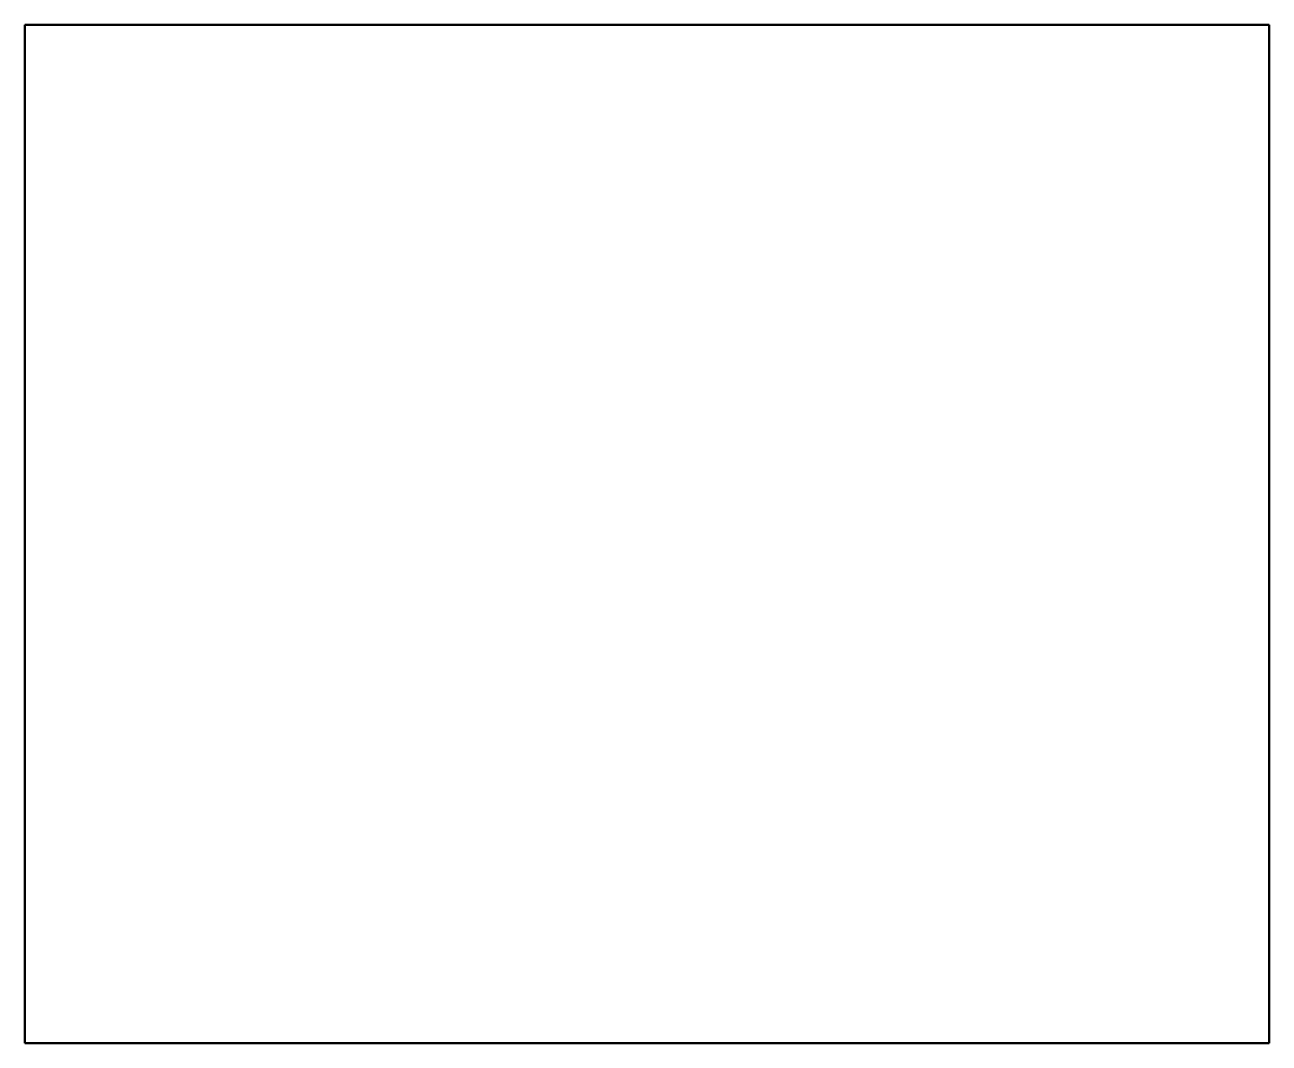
# Model space of a CAD drawing. Header units: millimetres. Extents: x 0 to 320, y 0 to 262.
import ezdxf

# ---------------------------------------------------------------- set-up
doc = ezdxf.new("R2010")
doc.units = ezdxf.units.MM
doc.linetypes.add('Continuo', pattern=[0])
doc.layers.add('IV_INTERIOR_PROFILES', color=7, linetype='Continuo', lineweight=50)

msp = doc.modelspace()

# ---------------------------------------------------------------- linework, layer by layer
at = {"layer": 'IV_INTERIOR_PROFILES'}
for p, q in [((0, 0), (0, 262)), ((0, 262), (320, 262)), ((320, 262), (320, 0)), ((320, 0), (0, 0))]:
    msp.add_line(p, q, dxfattribs=at)

doc.saveas('drawing.dxf')
